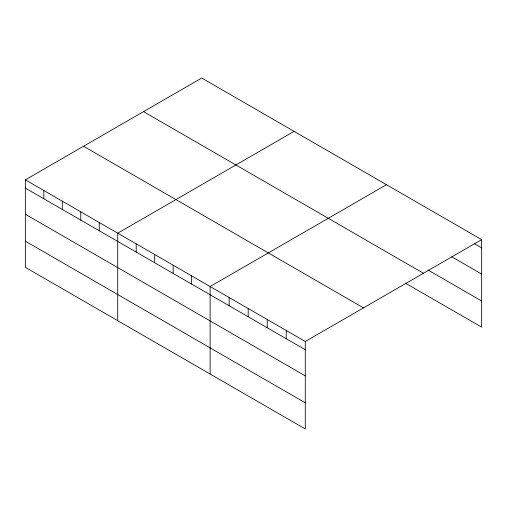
<?xml version="1.0" encoding="UTF-8"?>
<svg xmlns="http://www.w3.org/2000/svg" width="507" height="507" viewBox="0 0 507 507"><rect width="100%" height="100%" fill="white"/><g stroke="black" fill="none" stroke-linecap="round" stroke-linejoin="round"><path stroke-width="0.76" d="M305.284 375.864L305.284 341.477L25.35 179.858L25.35 267.347L305.284 428.966L305.284 375.864L25.35 214.246M405.511 283.179L481.65 327.142L481.65 239.653L201.716 78.034L25.35 179.858M294.098 131.37L117.725 233.195L117.725 320.684M386.473 184.7L210.107 286.525L210.107 374.014M305.284 341.477L481.65 239.653M474.172 243.569L481.65 247.885M451.737 256.77L481.65 274.04M427.946 269.978L481.65 300.987M143.519 111.635L423.446 273.254M83.554 146.257L363.481 307.876M25.35 188.091L305.284 349.71M25.35 241.193L305.284 402.812M286.246 330.488L286.246 338.72M267.214 319.499L267.214 327.731M248.177 308.51L248.177 316.742M229.139 297.514L229.139 305.746M191.627 275.859L191.627 284.091M173.153 265.193L173.153 273.425M154.679 254.527L154.679 262.759M136.206 243.861L136.206 252.093M99.252 222.529L99.252 230.761M80.778 211.856L80.778 220.089M62.304 201.19L62.304 209.423M43.824 190.524L43.824 198.757"/></g></svg>
